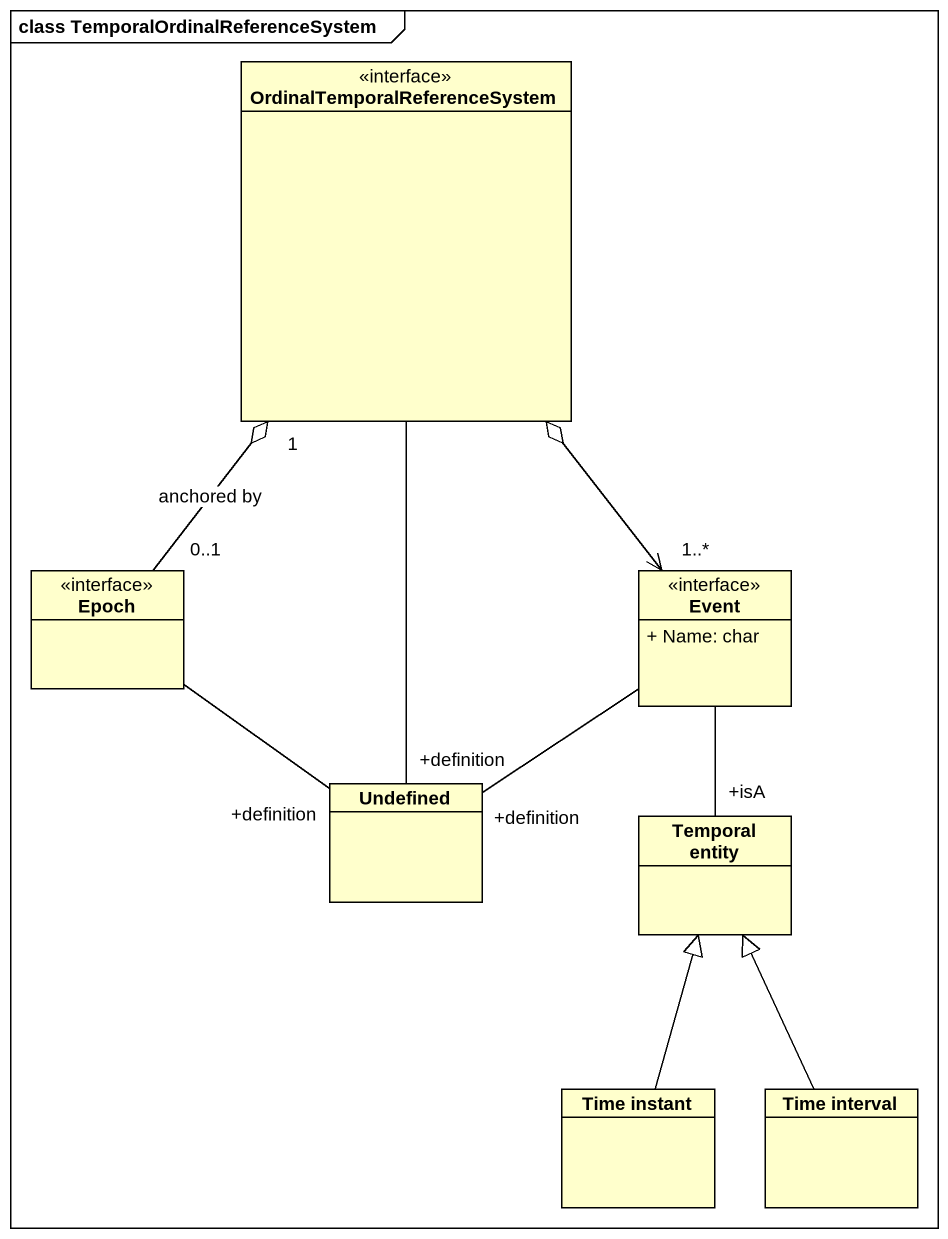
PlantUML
@startuml
mainframe class TemporalOrdinalReferenceSystem
hide circle
hide empty members
skinparam classAttributeIconSize 0
class "OrdinalTemporalReferenceSystem" as OrdinalTemporalReferenceSyst <<interface>>
class Epoch <<interface>>
class Event <<interface>> {
  + Name: char
}
class Undefined
class "Temporal entity" as Temporal_entity
class "Time instant" as Time_instant
class "Time interval" as Time_interval
OrdinalTemporalReferenceSyst -- "+definition" Undefined
Epoch "0..1" -up-o "1" OrdinalTemporalReferenceSyst : anchored by
Epoch -- "+definition" Undefined
Event "1..*" <-up-o OrdinalTemporalReferenceSyst
Event -- "+definition" Undefined
Event -- "+isA" Temporal_entity
Time_instant -up-|> Temporal_entity
Time_interval -up-|> Temporal_entity
@enduml
